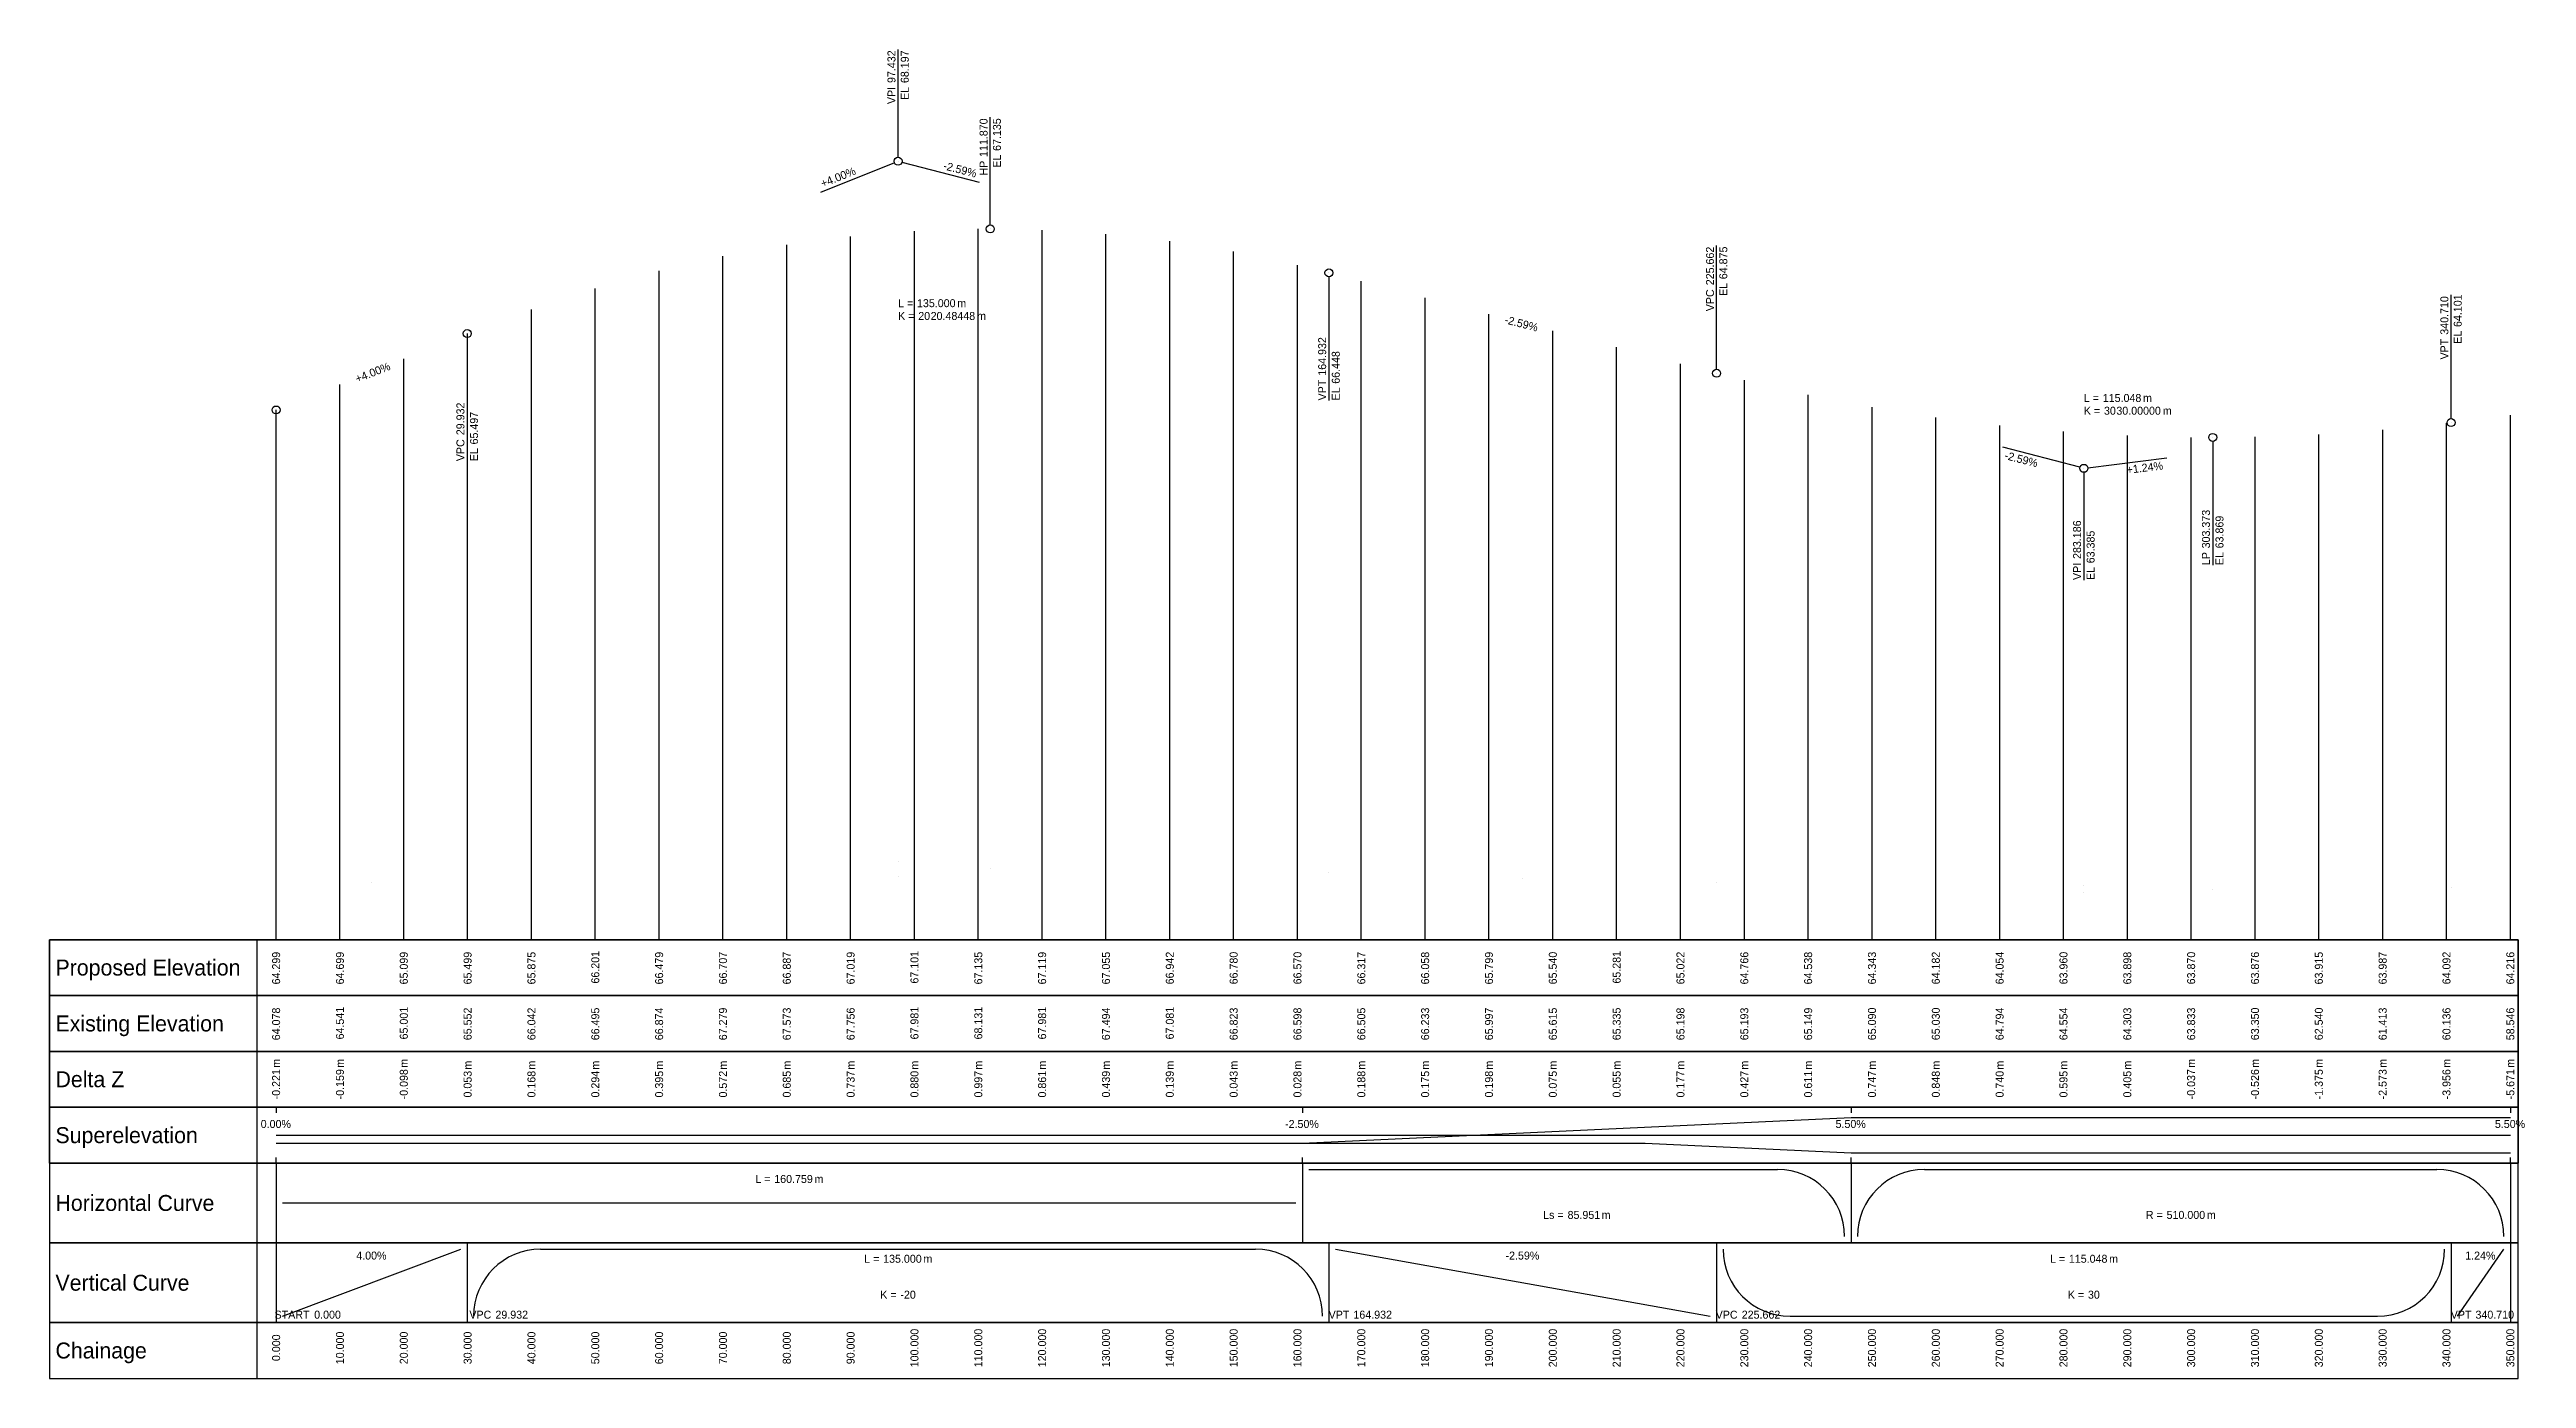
# Model space of a CAD drawing. Extents: x -36 to 8009, y -13 to 7137.
# Drawn here: x -35.5 to 352.5, y -12.8 to 195.5 of the extents above.
import ezdxf

# ---------------------------------------------------------------- set-up
doc = ezdxf.new("R2010")
doc.units = 0
for name, color, linetype in [('Default', 7, 'Continuous'), ('Draft_Profile_Grid', 7, 'Continuous'), ('Draft_Profile_LP_HP_Text', 7, 'Continuous'), ('Draft_Profile_Sheet_Minor_Grid', 7, 'Continuous'), ('Slope Signature', 7, 'Continuous')]:
    doc.layers.add(name, color=color, linetype=linetype)

msp = doc.modelspace()

# ---------------------------------------------------------------- linework, layer by layer
at = {"layer": 'Default'}
for p, q in [((-35.5, 29.75), (-35.5, 21)), ((351.25, 29.75), (-35.5, 29.75)), ((-3, 29.75), (-3, 21)), ((0, 29.75), (0, 28.88)), ((0, 29.75), (0, 28.88)), ((0, 29.75), (0, 28.88)), ((0, 29.75), (0, 28.88)), ((0, 29.75), (0, 28.88)), ((0, 29.75), (0, 28.88)), ((0, 29.75), (0, 28.88)), ((0, 29.75), (0, 28.88)), ((0, 29.75), (0, 28.88)), ((0, 29.75), (0, 28.88)), ((0, 29.75), (0, 28.88)), ((0, 29.75), (0, 28.88)), ((0, 29.75), (0, 28.88)), ((0, 29.75), (0, 28.88)), ((0, 29.75), (0, 28.88)), ((0, 29.75), (0, 28.88)), ((160.76, 29.75), (160.76, 28.88)), ((160.76, 29.75), (160.76, 28.88)), ((160.76, 29.75), (160.76, 28.88)), ((160.76, 29.75), (160.76, 28.88)), ((160.76, 29.75), (160.76, 28.88)), ((160.76, 29.75), (160.76, 28.88)), ((160.76, 29.75), (160.76, 28.88)), ((160.76, 29.75), (160.76, 28.88)), ((160.76, 29.75), (160.76, 28.88)), ((160.76, 29.75), (160.76, 28.88)), ((160.76, 29.75), (160.76, 28.88)), ((160.76, 29.75), (160.76, 28.88)), ((160.76, 29.75), (160.76, 28.88)), ((160.76, 29.75), (160.76, 28.88)), ((160.76, 29.75), (160.76, 28.88)), ((160.76, 29.75), (160.76, 28.88)), ((160.76, 24.12), (246.71, 28.12)), ((246.71, 29.75), (246.71, 28.88)), ((246.71, 29.75), (246.71, 28.88)), ((246.71, 29.75), (246.71, 28.88)), ((246.71, 29.75), (246.71, 28.88)), ((246.71, 29.75), (246.71, 28.88)), ((246.71, 29.75), (246.71, 28.88)), ((246.71, 29.75), (246.71, 28.88)), ((246.71, 29.75), (246.71, 28.88)), ((246.71, 29.75), (246.71, 28.88)), ((246.71, 29.75), (246.71, 28.88)), ((246.71, 29.75), (246.71, 28.88)), ((246.71, 29.75), (246.71, 28.88)), ((246.71, 29.75), (246.71, 28.88)), ((246.71, 29.75), (246.71, 28.88)), ((246.71, 29.75), (246.71, 28.88)), ((246.71, 29.75), (246.71, 28.88)), ((246.71, 28.12), (350, 28.12)), ((350, 29.75), (350, 28.88)), ((350, 29.75), (350, 28.88)), ((350, 29.75), (350, 28.88)), ((350, 29.75), (350, 28.88)), ((350, 29.75), (350, 28.88)), ((350, 29.75), (350, 28.88)), ((350, 29.75), (350, 28.88)), ((350, 29.75), (350, 28.88)), ((350, 29.75), (350, 28.88)), ((350, 29.75), (350, 28.88)), ((350, 29.75), (350, 28.88)), ((350, 29.75), (350, 28.88)), ((350, 29.75), (350, 28.88)), ((350, 29.75), (350, 28.88)), ((350, 29.75), (350, 28.88)), ((350, 29.75), (350, 28.88)), ((351.25, 21), (351.25, 29.75)), ((0, 24.12), (160.76, 24.12)), ((0, 24.12), (214.48, 24.12)), ((214.48, 24.12), (246.71, 22.62)), ((-35.5, 21), (351.25, 21)), ((0, 21), (0, 21.88)), ((0, 21), (0, 21.88)), ((0, 21), (0, 21.88)), ((0, 21), (0, 21.88)), ((0, 21), (0, 21.88)), ((0, 21), (0, 21.88)), ((0, 21), (0, 21.88)), ((0, 21), (0, 21.88)), ((0, 21), (0, 21.88)), ((0, 21), (0, 21.88)), ((0, 21), (0, 21.88)), ((0, 21), (0, 21.88)), ((0, 21), (0, 21.88)), ((0, 21), (0, 21.88)), ((0, 21), (0, 21.88)), ((0, 21), (0, 21.88)), ((0, 21), (0, 8.5)), ((160.76, 21), (160.76, 21.88)), ((160.76, 21), (160.76, 21.88)), ((160.76, 21), (160.76, 21.88)), ((160.76, 21), (160.76, 21.88)), ((160.76, 21), (160.76, 21.88)), ((160.76, 21), (160.76, 21.88)), ((160.76, 21), (160.76, 21.88)), ((160.76, 21), (160.76, 21.88)), ((160.76, 21), (160.76, 21.88)), ((160.76, 21), (160.76, 21.88)), ((160.76, 21), (160.76, 21.88)), ((160.76, 21), (160.76, 21.88)), ((160.76, 21), (160.76, 21.88)), ((160.76, 21), (160.76, 21.88)), ((160.76, 21), (160.76, 21.88)), ((160.76, 21), (160.76, 21.88)), ((160.76, 21), (160.76, 8.5)), ((160.76, 21), (160.76, 8.5)), ((246.71, 22.62), (350, 22.62)), ((246.71, 21), (246.71, 21.88)), ((246.71, 21), (246.71, 21.88)), ((246.71, 21), (246.71, 21.88)), ((246.71, 21), (246.71, 21.88)), ((246.71, 21), (246.71, 21.88)), ((246.71, 21), (246.71, 21.88)), ((246.71, 21), (246.71, 21.88)), ((246.71, 21), (246.71, 21.88)), ((246.71, 21), (246.71, 21.88)), ((246.71, 21), (246.71, 21.88)), ((246.71, 21), (246.71, 21.88)), ((246.71, 21), (246.71, 21.88)), ((246.71, 21), (246.71, 21.88)), ((246.71, 21), (246.71, 21.88)), ((246.71, 21), (246.71, 21.88)), ((246.71, 21), (246.71, 21.88)), ((246.71, 21), (246.71, 8.5)), ((246.71, 21), (246.71, 8.5)), ((350, 21), (350, 21.88)), ((350, 21), (350, 21.88)), ((350, 21), (350, 21.88)), ((350, 21), (350, 21.88)), ((350, 21), (350, 21.88)), ((350, 21), (350, 21.88)), ((350, 21), (350, 21.88)), ((350, 21), (350, 21.88)), ((350, 21), (350, 21.88)), ((350, 21), (350, 21.88)), ((350, 21), (350, 21.88)), ((350, 21), (350, 21.88)), ((350, 21), (350, 21.88)), ((350, 21), (350, 21.88)), ((350, 21), (350, 21.88)), ((350, 21), (350, 21.88)), ((350, 21), (350, 8.5)), ((0, 8.5), (0, -4)), ((29.93, 8.5), (29.93, -4)), ((29.93, 8.5), (29.93, -4)), ((164.93, 8.5), (164.93, -4)), ((164.93, 8.5), (164.93, -4)), ((225.66, 8.5), (225.66, -4)), ((225.66, 8.5), (225.66, -4)), ((340.71, 8.5), (340.71, -4)), ((340.71, 8.5), (340.71, -4)), ((350, 8.5), (350, -4))]:
    msp.add_line(p, q, dxfattribs=at)
msp.add_lwpolyline([(-35.5, 21), (-35.5, 56), (351.25, 56), (351.25, 21), (-35.5, 21)], dxfattribs=at)
for centre in [(40, 66.04), (50, 66.49), (50, 66.2), (60, 66.87), (60, 66.48), (70, 67.28), (70, 66.71), (80, 67.57), (80, 66.89), (90, 67.76), (90, 67.02), (97.43, 68.2), (97.43, 68.2), (97.43, 68.2), (97.43, 65.97), (97.43, 65.97), (100, 67.98), (100, 67.1), (110, 68.13), (110, 67.13), (111.87, 67.14), (120, 67.98), (120, 67.12), (130, 67.49), (130, 67.06), (140, 67.08), (140, 66.94), (150, 66.82), (150, 66.78), (160, 66.6), (160, 66.57), (164.93, 66.45), (164.93, 66.45), (170, 66.5), (170, 66.32), (180, 66.23), (180, 66.06), (190, 66), (0, 64.3), (0, 64.3), (0, 64.3), (0, 64.08), (0, 64.08), (10, 64.7), (10, 64.54), (14.97, 64.9), (20, 65.1), (20, 65), (29.93, 65.5), (29.93, 65.5), (29.93, 65.5), (30, 65.55), (30, 65.5), (40, 65.87), (190, 65.8), (195.3, 65.66), (200, 65.61), (200, 65.54), (210, 65.34), (210, 65.28), (220, 65.2), (220, 65.02), (225.66, 64.88), (225.66, 64.88), (225.66, 64.88), (230, 65.19), (230, 64.77), (240, 65.15), (240, 64.54), (250, 65.09), (250, 64.34), (260, 65.03), (260, 64.18), (270, 64.79), (270, 64.05), (280, 64.55), (280, 63.96), (283.19, 64.49), (283.19, 64.49), (283.19, 63.38), (283.19, 63.38), (283.19, 63.38), (290, 64.3), (290, 63.9), (300, 63.87), (300, 63.83), (303.37, 63.87), (310, 63.88), (310, 63.35), (320, 63.91), (320, 62.54), (330, 63.99), (340, 64.09), (340.71, 64.1), (340.71, 64.1), (350, 64.22), (330, 61.41), (340, 60.14), (350, 58.55)]:
    msp.add_circle(centre, 0.0001, dxfattribs=at)
at = {"layer": 'Draft_Profile_Grid'}
for p, q in [((100, 56), (100, 167.01)), ((110, 56), (110, 167.35)), ((120, 56), (120, 167.19)), ((70, 56), (70, 163.07)), ((80, 56), (80, 164.87)), ((90, 56), (90, 166.19)), ((130, 56), (130, 166.55)), ((140, 56), (140, 165.42)), ((150, 56), (150, 163.8)), ((60, 56), (60, 160.79)), ((160, 56), (160, 161.7)), ((170, 56), (170, 159.17)), ((50, 56), (50, 158.01)), ((180, 56), (180, 156.58)), ((40, 56), (40, 154.75)), ((190, 56), (190, 153.99)), ((200, 56), (200, 151.4)), ((30, 56), (30, 150.99)), ((210, 56), (210, 148.81)), ((20, 56), (20, 146.99)), ((220, 56), (220, 146.22)), ((230, 56), (230, 143.66)), ((10, 56), (10, 142.99)), ((240, 56), (240, 141.38)), ((0, 56), (0, 138.99)), ((250, 56), (250, 139.43)), ((260, 56), (260, 137.82)), ((270, 56), (270, 136.54)), ((330, 56), (330, 135.87)), ((340, 56), (340, 136.92)), ((350, 56), (350, 138.16)), ((280, 56), (280, 135.6)), ((290, 56), (290, 134.98)), ((300, 56), (300, 134.7)), ((310, 56), (310, 134.76)), ((320, 56), (320, 135.15)), ((-35.5, 56), (-35.5, 47.25)), ((351.25, 56), (-35.5, 56)), ((-3, 56), (-3, 47.25)), ((351.25, 47.25), (351.25, 56)), ((-35.5, 47.25), (351.25, 47.25)), ((-35.5, 47.25), (-35.5, 38.5)), ((351.25, 47.25), (-35.5, 47.25)), ((-3, 47.25), (-3, 38.5)), ((351.25, 38.5), (351.25, 47.25)), ((-35.5, 38.5), (351.25, 38.5)), ((-35.5, 38.5), (-35.5, 29.75)), ((351.25, 38.5), (-35.5, 38.5)), ((-3, 38.5), (-3, 29.75)), ((351.25, 29.75), (351.25, 38.5)), ((-35.5, 29.75), (351.25, 29.75)), ((-35.5, 21), (-35.5, 8.5)), ((351.25, 21), (-35.5, 21)), ((-3, 21), (-3, 8.5)), ((161.76, 20), (235.21, 20)), ((258.21, 20), (338.5, 20)), ((351.25, 8.5), (351.25, 21)), ((1, 14.75), (159.76, 14.75)), ((-35.5, 8.5), (351.25, 8.5)), ((-35.5, 8.5), (-35.5, -4)), ((351.25, 8.5), (-35.5, 8.5)), ((-3, 8.5), (-3, -4)), ((351.25, -4), (351.25, 8.5)), ((1, -3), (28.93, 7.5)), ((41.43, 7.5), (153.43, 7.5)), ((165.93, 7.5), (224.66, -3)), ((341.71, -3), (349, 7.5)), ((237.16, -3), (329.21, -3)), ((-35.5, -4), (351.25, -4)), ((-35.5, -4), (-35.5, -12.75)), ((351.25, -4), (-35.5, -4)), ((-3, -4), (-3, -12.75)), ((351.25, -12.75), (351.25, -4)), ((-35.5, -12.75), (351.25, -12.75))]:
    msp.add_line(p, q, dxfattribs=at)
for centre, start, end in [((235.21, 9.5), 0, 90), ((258.21, 9.5), 90, 180), ((338.5, 9.5), 0, 90), ((41.43, -3), 90, 180), ((153.43, -3), 0, 90), ((237.16, 7.5), 180, 270), ((329.21, 7.5), 270, 0)]:
    msp.add_arc(centre, 10.5, start, end, dxfattribs=at)
at = {"layer": 'Draft_Profile_LP_HP_Text'}
for p, q in [((111.87, 167.98), (111.87, 184.85)), ((111.87, 167.35), (111.87, 167.35)), ((303.37, 134.69), (303.37, 134.69)), ((303.37, 134.06), (303.37, 114.69))]:
    msp.add_line(p, q, dxfattribs=at)
for centre in [(111.87, 167.35), (303.37, 134.69)]:
    msp.add_circle(centre, 0.625, dxfattribs=at)
at = {"layer": 'Draft_Profile_Sheet_Minor_Grid'}
msp.add_line((0, 25.38), (350, 25.38), dxfattribs=at)
at = {"layer": 'Slope Signature'}
for p, q in [((97.43, 178.59), (97.43, 195.47)), ((96.85, 177.73), (85.25, 173.09)), ((97.43, 177.97), (97.43, 177.97)), ((98.04, 177.81), (110.14, 174.67)), ((225.66, 145.38), (225.66, 164.75)), ((164.93, 160.48), (164.93, 160.48)), ((164.93, 159.86), (164.93, 140.48)), ((340.71, 137.63), (340.71, 157.01)), ((29.93, 150.97), (29.93, 150.97)), ((29.93, 150.34), (29.93, 130.97)), ((225.66, 144.75), (225.66, 144.75)), ((0, 138.99), (0, 138.99)), ((340.71, 137.01), (340.71, 137.01)), ((282.58, 130.01), (270.48, 133.14)), ((283.19, 129.85), (283.19, 129.85)), ((283.19, 129.22), (283.19, 112.35)), ((283.81, 129.93), (296.21, 131.47))]:
    msp.add_line(p, q, dxfattribs=at)
for centre in [(97.43, 177.97), (164.93, 160.48), (29.93, 150.97), (225.66, 144.75), (0, 138.99), (340.71, 137.01), (283.19, 129.85)]:
    msp.add_circle(centre, 0.625, dxfattribs=at)

# ---------------------------------------------------------------- texts
at = {"layer": 'Default'}
for s, p in [('0.00%', (-2.42, 26.5)), ('0.00%', (-2.42, 26.5)), ('0.00%', (-2.42, 26.5)), ('0.00%', (-2.42, 26.5)), ('0.00%', (-2.42, 26.5)), ('0.00%', (-2.42, 26.5)), ('0.00%', (-2.42, 26.5)), ('0.00%', (-2.42, 26.5)), ('0.00%', (-2.42, 26.5)), ('0.00%', (-2.42, 26.5)), ('0.00%', (-2.42, 26.5)), ('0.00%', (-2.42, 26.5)), ('0.00%', (-2.42, 26.5)), ('0.00%', (-2.42, 26.5)), ('0.00%', (-2.42, 26.5)), ('0.00%', (-2.42, 26.5)), ('-2.50%', (158.05, 26.5)), ('-2.50%', (158.05, 26.5)), ('-2.50%', (158.05, 26.5)), ('-2.50%', (158.05, 26.5)), ('-2.50%', (158.05, 26.5)), ('-2.50%', (158.05, 26.5)), ('-2.50%', (158.05, 26.5)), ('-2.50%', (158.05, 26.5)), ('-2.50%', (158.05, 26.5)), ('-2.50%', (158.05, 26.5)), ('-2.50%', (158.05, 26.5)), ('-2.50%', (158.05, 26.5)), ('-2.50%', (158.05, 26.5)), ('-2.50%', (158.05, 26.5)), ('-2.50%', (158.05, 26.5)), ('-2.50%', (158.05, 26.5)), ('5.50%', (244.29, 26.5)), ('5.50%', (244.29, 26.5)), ('5.50%', (244.29, 26.5)), ('5.50%', (244.29, 26.5)), ('5.50%', (244.29, 26.5)), ('5.50%', (244.29, 26.5)), ('5.50%', (244.29, 26.5)), ('5.50%', (244.29, 26.5)), ('5.50%', (244.29, 26.5)), ('5.50%', (244.29, 26.5)), ('5.50%', (244.29, 26.5)), ('5.50%', (244.29, 26.5)), ('5.50%', (244.29, 26.5)), ('5.50%', (244.29, 26.5)), ('5.50%', (244.29, 26.5)), ('5.50%', (244.29, 26.5)), ('5.50%', (347.58, 26.5)), ('5.50%', (347.58, 26.5)), ('5.50%', (347.58, 26.5)), ('5.50%', (347.58, 26.5)), ('5.50%', (347.58, 26.5)), ('5.50%', (347.58, 26.5)), ('5.50%', (347.58, 26.5)), ('5.50%', (347.58, 26.5)), ('5.50%', (347.58, 26.5)), ('5.50%', (347.58, 26.5)), ('5.50%', (347.58, 26.5)), ('5.50%', (347.58, 26.5)), ('5.50%', (347.58, 26.5)), ('5.50%', (347.58, 26.5)), ('5.50%', (347.58, 26.5)), ('5.50%', (347.58, 26.5)), ('0.00%', (-2.42, 22.5)), ('0.00%', (-2.42, 22.5)), ('0.00%', (-2.42, 22.5)), ('0.00%', (-2.42, 22.5)), ('0.00%', (-2.42, 22.5)), ('0.00%', (-2.42, 22.5)), ('0.00%', (-2.42, 22.5)), ('0.00%', (-2.42, 22.5)), ('0.00%', (-2.42, 22.5)), ('0.00%', (-2.42, 22.5)), ('0.00%', (-2.42, 22.5)), ('0.00%', (-2.42, 22.5)), ('0.00%', (-2.42, 22.5)), ('0.00%', (-2.42, 22.5)), ('0.00%', (-2.42, 22.5)), ('0.00%', (-2.42, 22.5)), ('-2.50%', (158.05, 22.5)), ('-2.50%', (158.05, 22.5)), ('-2.50%', (158.05, 22.5)), ('-2.50%', (158.05, 22.5)), ('-2.50%', (158.05, 22.5)), ('-2.50%', (158.05, 22.5)), ('-2.50%', (158.05, 22.5)), ('-2.50%', (158.05, 22.5)), ('-2.50%', (158.05, 22.5)), ('-2.50%', (158.05, 22.5)), ('-2.50%', (158.05, 22.5)), ('-2.50%', (158.05, 22.5)), ('-2.50%', (158.05, 22.5)), ('-2.50%', (158.05, 22.5)), ('-2.50%', (158.05, 22.5)), ('-2.50%', (158.05, 22.5)), ('-5.50%', (244, 22.5)), ('-5.50%', (244, 22.5)), ('-5.50%', (244, 22.5)), ('-5.50%', (244, 22.5)), ('-5.50%', (244, 22.5)), ('-5.50%', (244, 22.5)), ('-5.50%', (244, 22.5)), ('-5.50%', (244, 22.5)), ('-5.50%', (244, 22.5)), ('-5.50%', (244, 22.5)), ('-5.50%', (244, 22.5)), ('-5.50%', (244, 22.5)), ('-5.50%', (244, 22.5)), ('-5.50%', (244, 22.5)), ('-5.50%', (244, 22.5)), ('-5.50%', (244, 22.5)), ('-5.50%', (347.29, 22.5)), ('-5.50%', (347.29, 22.5)), ('-5.50%', (347.29, 22.5)), ('-5.50%', (347.29, 22.5)), ('-5.50%', (347.29, 22.5)), ('-5.50%', (347.29, 22.5)), ('-5.50%', (347.29, 22.5)), ('-5.50%', (347.29, 22.5)), ('-5.50%', (347.29, 22.5)), ('-5.50%', (347.29, 22.5)), ('-5.50%', (347.29, 22.5)), ('-5.50%', (347.29, 22.5)), ('-5.50%', (347.29, 22.5)), ('-5.50%', (347.29, 22.5)), ('-5.50%', (347.29, 22.5)), ('-5.50%', (347.29, 22.5)), ('Ls = ', (198.48, 12.25)), ('85.951', (202.31, 12.25)), ('m', (207.65, 12.25))]:
    msp.add_text(s, height=1.25, dxfattribs=at).set_placement(p)
at = {"layer": 'Draft_Profile_LP_HP_Text'}
for s, p in [('111.870', (111.45, 178.63)), ('67.135', (113.54, 179.58)), ('EL ', (113.54, 176.96)), ('HP ', (111.45, 175.72)), ('303.373', (302.94, 117.31)), ('63.869', (305.06, 117.31)), ('LP ', (302.94, 114.69)), ('EL ', (305.06, 114.69))]:
    msp.add_text(s, height=1.25, rotation=90, dxfattribs=at).set_placement(p)
at = {"layer": 'Slope Signature'}
for s, rotation, p in [('97.432', 90, (97.02, 190.22)), ('68.197', 90, (99.1, 190.21)), ('VPI ', 90, (97.02, 186.92)), ('EL ', 90, (99.1, 187.58)), ('+4.00%', 21.8014, (85.62, 173.83)), ('-2.59%', 345.4776, (104.42, 176.72)), ('225.662', 90, (225.25, 158.53)), ('64.875', 90, (227.33, 159.48)), ('VPC ', 90, (225.25, 154.46)), ('EL ', 90, (227.33, 156.86)), ('340.710', 90, (340.29, 150.78)), ('64.101', 90, (342.38, 151.99)), ('-2.59%', 345.4776, (192.36, 152.59)), ('EL ', 90, (342.38, 149.37)), ('164.932', 90, (164.49, 144.36)), ('66.448', 90, (166.62, 143.1)), ('VPT ', 90, (340.29, 146.9)), ('+4.00%', 21.8014, (12.71, 143.23)), ('VPT ', 90, (164.49, 140.48)), ('29.932', 90, (29.49, 135.04)), ('EL ', 90, (166.62, 140.48)), ('65.497', 90, (31.62, 133.59)), ('VPC ', 90, (29.49, 130.97)), ('EL ', 90, (31.62, 130.97)), ('-2.59%', 345.4776, (270.66, 131.33)), ('+1.24%', 7.0944, (289.98, 128.98)), ('283.186', 90, (282.75, 115.65)), ('63.385', 90, (284.87, 114.97)), ('VPI ', 90, (282.75, 112.35)), ('EL ', 90, (284.87, 112.35)), ('64.299', 90, (0.62, 48.99)), ('64.699', 90, (10.62, 48.99)), ('65.099', 90, (20.62, 48.99)), ('65.499', 90, (30.62, 48.99)), ('65.875', 90, (40.62, 48.99)), ('66.201', 90, (50.62, 49.12)), ('66.479', 90, (60.62, 48.99)), ('66.707', 90, (70.62, 48.99)), ('66.887', 90, (80.62, 48.99)), ('67.019', 90, (90.62, 48.99)), ('67.101', 90, (100.62, 49.12)), ('67.135', 90, (110.62, 48.99)), ('67.119', 90, (120.62, 48.99)), ('67.055', 90, (130.62, 48.99)), ('66.942', 90, (140.62, 49)), ('66.780', 90, (150.62, 49)), ('66.570', 90, (160.62, 49)), ('66.317', 90, (170.62, 48.99)), ('66.058', 90, (180.62, 48.99)), ('65.799', 90, (190.62, 48.99)), ('65.540', 90, (200.62, 49)), ('65.281', 90, (210.62, 49.12)), ('65.022', 90, (220.62, 49)), ('64.766', 90, (230.62, 48.99)), ('64.538', 90, (240.62, 48.99)), ('64.343', 90, (250.62, 48.99)), ('64.182', 90, (260.62, 49)), ('64.054', 90, (270.62, 49)), ('63.960', 90, (280.62, 49)), ('63.898', 90, (290.62, 48.99)), ('63.870', 90, (300.62, 49)), ('63.876', 90, (310.62, 48.99)), ('63.915', 90, (320.62, 48.99)), ('63.987', 90, (330.62, 48.99)), ('64.092', 90, (340.62, 49)), ('64.216', 90, (350.62, 48.99)), ('64.078', 90, (0.62, 40.24)), ('64.541', 90, (10.62, 40.37)), ('65.001', 90, (20.62, 40.37)), ('65.552', 90, (30.62, 40.25)), ('66.042', 90, (40.62, 40.25)), ('66.495', 90, (50.62, 40.24)), ('66.874', 90, (60.62, 40.25)), ('67.279', 90, (70.62, 40.24)), ('67.573', 90, (80.62, 40.24)), ('67.756', 90, (90.62, 40.24)), ('67.981', 90, (100.62, 40.37)), ('68.131', 90, (110.62, 40.37)), ('67.981', 90, (120.62, 40.37)), ('67.494', 90, (130.62, 40.25)), ('67.081', 90, (140.62, 40.37)), ('66.823', 90, (150.62, 40.24)), ('66.598', 90, (160.62, 40.24)), ('66.505', 90, (170.62, 40.24)), ('66.233', 90, (180.62, 40.24)), ('65.997', 90, (190.62, 40.24)), ('65.615', 90, (200.62, 40.24)), ('65.335', 90, (210.62, 40.24)), ('65.198', 90, (220.62, 40.24)), ('65.193', 90, (230.62, 40.24)), ('65.149', 90, (240.62, 40.24)), ('65.090', 90, (250.62, 40.25)), ('65.030', 90, (260.62, 40.25)), ('64.794', 90, (270.62, 40.25)), ('64.554', 90, (280.62, 40.25)), ('64.303', 90, (290.62, 40.24)), ('63.833', 90, (300.62, 40.24)), ('63.350', 90, (310.62, 40.25)), ('62.540', 90, (320.62, 40.25)), ('61.413', 90, (330.62, 40.24)), ('60.136', 90, (340.62, 40.24)), ('58.546', 90, (350.62, 40.24)), ('-0.221', 90, (0.62, 30.98)), ('m', 90, (0.62, 35.93)), ('-0.159', 90, (10.62, 30.98)), ('m', 90, (10.62, 35.93)), ('-0.098', 90, (20.62, 30.98)), ('m', 90, (20.62, 35.93)), ('0.053', 90, (30.62, 31.27)), ('m', 90, (30.62, 35.64)), ('0.168', 90, (40.62, 31.27)), ('m', 90, (40.62, 35.64)), ('0.294', 90, (50.62, 31.27)), ('m', 90, (50.62, 35.64)), ('0.395', 90, (60.62, 31.27)), ('m', 90, (60.62, 35.64)), ('0.572', 90, (70.62, 31.27)), ('m', 90, (70.62, 35.64)), ('0.685', 90, (80.62, 31.27)), ('m', 90, (80.62, 35.64)), ('0.737', 90, (90.62, 31.27)), ('m', 90, (90.62, 35.64)), ('0.880', 90, (100.62, 31.27)), ('m', 90, (100.62, 35.64)), ('0.997', 90, (110.62, 31.27)), ('m', 90, (110.62, 35.64)), ('0.861', 90, (120.62, 31.27)), ('m', 90, (120.62, 35.64)), ('0.439', 90, (130.62, 31.27)), ('m', 90, (130.62, 35.64)), ('0.139', 90, (140.62, 31.27)), ('m', 90, (140.62, 35.64)), ('0.043', 90, (150.62, 31.27)), ('m', 90, (150.62, 35.64)), ('0.028', 90, (160.62, 31.27)), ('m', 90, (160.62, 35.64)), ('0.188', 90, (170.62, 31.27)), ('m', 90, (170.62, 35.64)), ('0.175', 90, (180.62, 31.27)), ('m', 90, (180.62, 35.64)), ('0.198', 90, (190.62, 31.27)), ('m', 90, (190.62, 35.64)), ('0.075', 90, (200.62, 31.27)), ('m', 90, (200.62, 35.64)), ('0.055', 90, (210.62, 31.27)), ('m', 90, (210.62, 35.64)), ('0.177', 90, (220.62, 31.27)), ('m', 90, (220.62, 35.64)), ('0.427', 90, (230.62, 31.27)), ('m', 90, (230.62, 35.64)), ('0.611', 90, (240.62, 31.27)), ('m', 90, (240.62, 35.64)), ('0.747', 90, (250.62, 31.27)), ('m', 90, (250.62, 35.64)), ('0.848', 90, (260.62, 31.27)), ('m', 90, (260.62, 35.64)), ('0.740', 90, (270.62, 31.27)), ('m', 90, (270.62, 35.64)), ('0.595', 90, (280.62, 31.27)), ('m', 90, (280.62, 35.64)), ('0.405', 90, (290.62, 31.27)), ('m', 90, (290.62, 35.64)), ('-0.037', 90, (300.62, 30.98)), ('m', 90, (300.62, 35.93)), ('-0.526', 90, (310.62, 30.98)), ('m', 90, (310.62, 35.93)), ('-1.375', 90, (320.62, 30.98)), ('m', 90, (320.62, 35.93)), ('-2.573', 90, (330.62, 30.98)), ('m', 90, (330.62, 35.93)), ('-3.956', 90, (340.62, 30.98)), ('m', 90, (340.62, 35.93)), ('-5.671', 90, (350.62, 30.98)), ('m', 90, (350.62, 35.93)), ('0.000', 90, (0.62, -10.03)), ('10.000', 90, (10.62, -10.52)), ('20.000', 90, (20.62, -10.52)), ('30.000', 90, (30.62, -10.52)), ('40.000', 90, (40.62, -10.52)), ('50.000', 90, (50.62, -10.52)), ('60.000', 90, (60.62, -10.52)), ('70.000', 90, (70.62, -10.52)), ('80.000', 90, (80.62, -10.52)), ('90.000', 90, (90.62, -10.52)), ('100.000', 90, (100.62, -11)), ('110.000', 90, (110.62, -11)), ('120.000', 90, (120.62, -11)), ('130.000', 90, (130.62, -11)), ('140.000', 90, (140.62, -11)), ('150.000', 90, (150.62, -11)), ('160.000', 90, (160.62, -11)), ('170.000', 90, (170.62, -11)), ('180.000', 90, (180.62, -11)), ('190.000', 90, (190.62, -11)), ('200.000', 90, (200.62, -11)), ('210.000', 90, (210.62, -11)), ('220.000', 90, (220.62, -11)), ('230.000', 90, (230.62, -11)), ('240.000', 90, (240.62, -11)), ('250.000', 90, (250.62, -11)), ('260.000', 90, (260.62, -11)), ('270.000', 90, (270.62, -11)), ('280.000', 90, (280.62, -11)), ('290.000', 90, (290.62, -11)), ('300.000', 90, (300.62, -11)), ('310.000', 90, (310.62, -11)), ('320.000', 90, (320.62, -11)), ('330.000', 90, (330.62, -11)), ('340.000', 90, (340.62, -11)), ('350.000', 90, (350.62, -11))]:
    msp.add_text(s, height=1.25, rotation=rotation, dxfattribs=at).set_placement(p)
for s, height, p in [('L = ', 1.25, (97.43, 155.1)), ('135.000', 1.25, (100.39, 155.1)), ('m', 1.25, (106.7, 155.1)), ('K = ', 1.25, (97.43, 153.1)), ('20', 1.25, (100.59, 153.1)), ('20.48448', 1.25, (102.53, 153.1)), ('m', 1.25, (109.81, 153.1)), ('L = ', 1.25, (283.19, 140.25)), ('115.048', 1.25, (286.15, 140.25)), ('m', 1.25, (292.46, 140.25)), ('K = ', 1.25, (283.19, 138.25)), ('30', 1.25, (286.34, 138.25)), ('30.00000', 1.25, (288.28, 138.25)), ('m', 1.25, (295.56, 138.25)), (' Proposed Elevation', 2.5, (-35.5, 50.38)), (' Existing Elevation', 2.5, (-35.5, 41.62)), (' Delta Z', 2.5, (-35.5, 32.88)), (' Superelevation', 2.5, (-35.5, 24.12)), (' Horizontal Curve', 2.5, (-35.5, 13.5)), ('L = ', 1.25, (75.07, 17.88)), ('160.759', 1.25, (78.03, 17.88)), ('m', 1.25, (84.34, 17.88)), ('R = ', 1.25, (292.9, 12.25)), ('510.000', 1.25, (296.15, 12.25)), ('m', 1.25, (302.46, 12.25)), ('4.00%', 1.25, (12.55, 5.88)), ('L = ', 1.25, (92.13, 5.38)), ('135.000', 1.25, (95.09, 5.38)), ('m', 1.25, (101.4, 5.38)), ('-2.59%', 1.25, (192.59, 5.88)), ('L = ', 1.25, (277.88, 5.38)), ('115.048', 1.25, (280.84, 5.38)), ('m', 1.25, (287.15, 5.38)), ('1.24%', 1.25, (342.93, 5.88)), (' Vertical Curve', 2.5, (-35.5, 1)), ('K = ', 1.25, (94.64, -0.25)), ('-20', 1.25, (97.79, -0.25)), ('K = ', 1.25, (280.68, -0.25)), ('30', 1.25, (283.83, -0.25)), ('START', 1.25, (-0.25, -3.38)), ('0.000', 1.25, (5.96, -3.38)), ('VPC', 1.25, (30.27, -3.38)), ('29.932', 1.25, (34.35, -3.38)), ('VPT', 1.25, (164.88, -3.38)), ('164.932', 1.25, (168.76, -3.38)), ('VPC', 1.25, (225.51, -3.38)), ('225.662', 1.25, (229.59, -3.38)), ('VPT', 1.25, (340.66, -3.38)), ('340.710', 1.25, (344.54, -3.38)), (' Chainage', 2.5, (-35.5, -9.62))]:
    msp.add_text(s, height=height, dxfattribs=at).set_placement(p)

doc.saveas('drawing.dxf')
